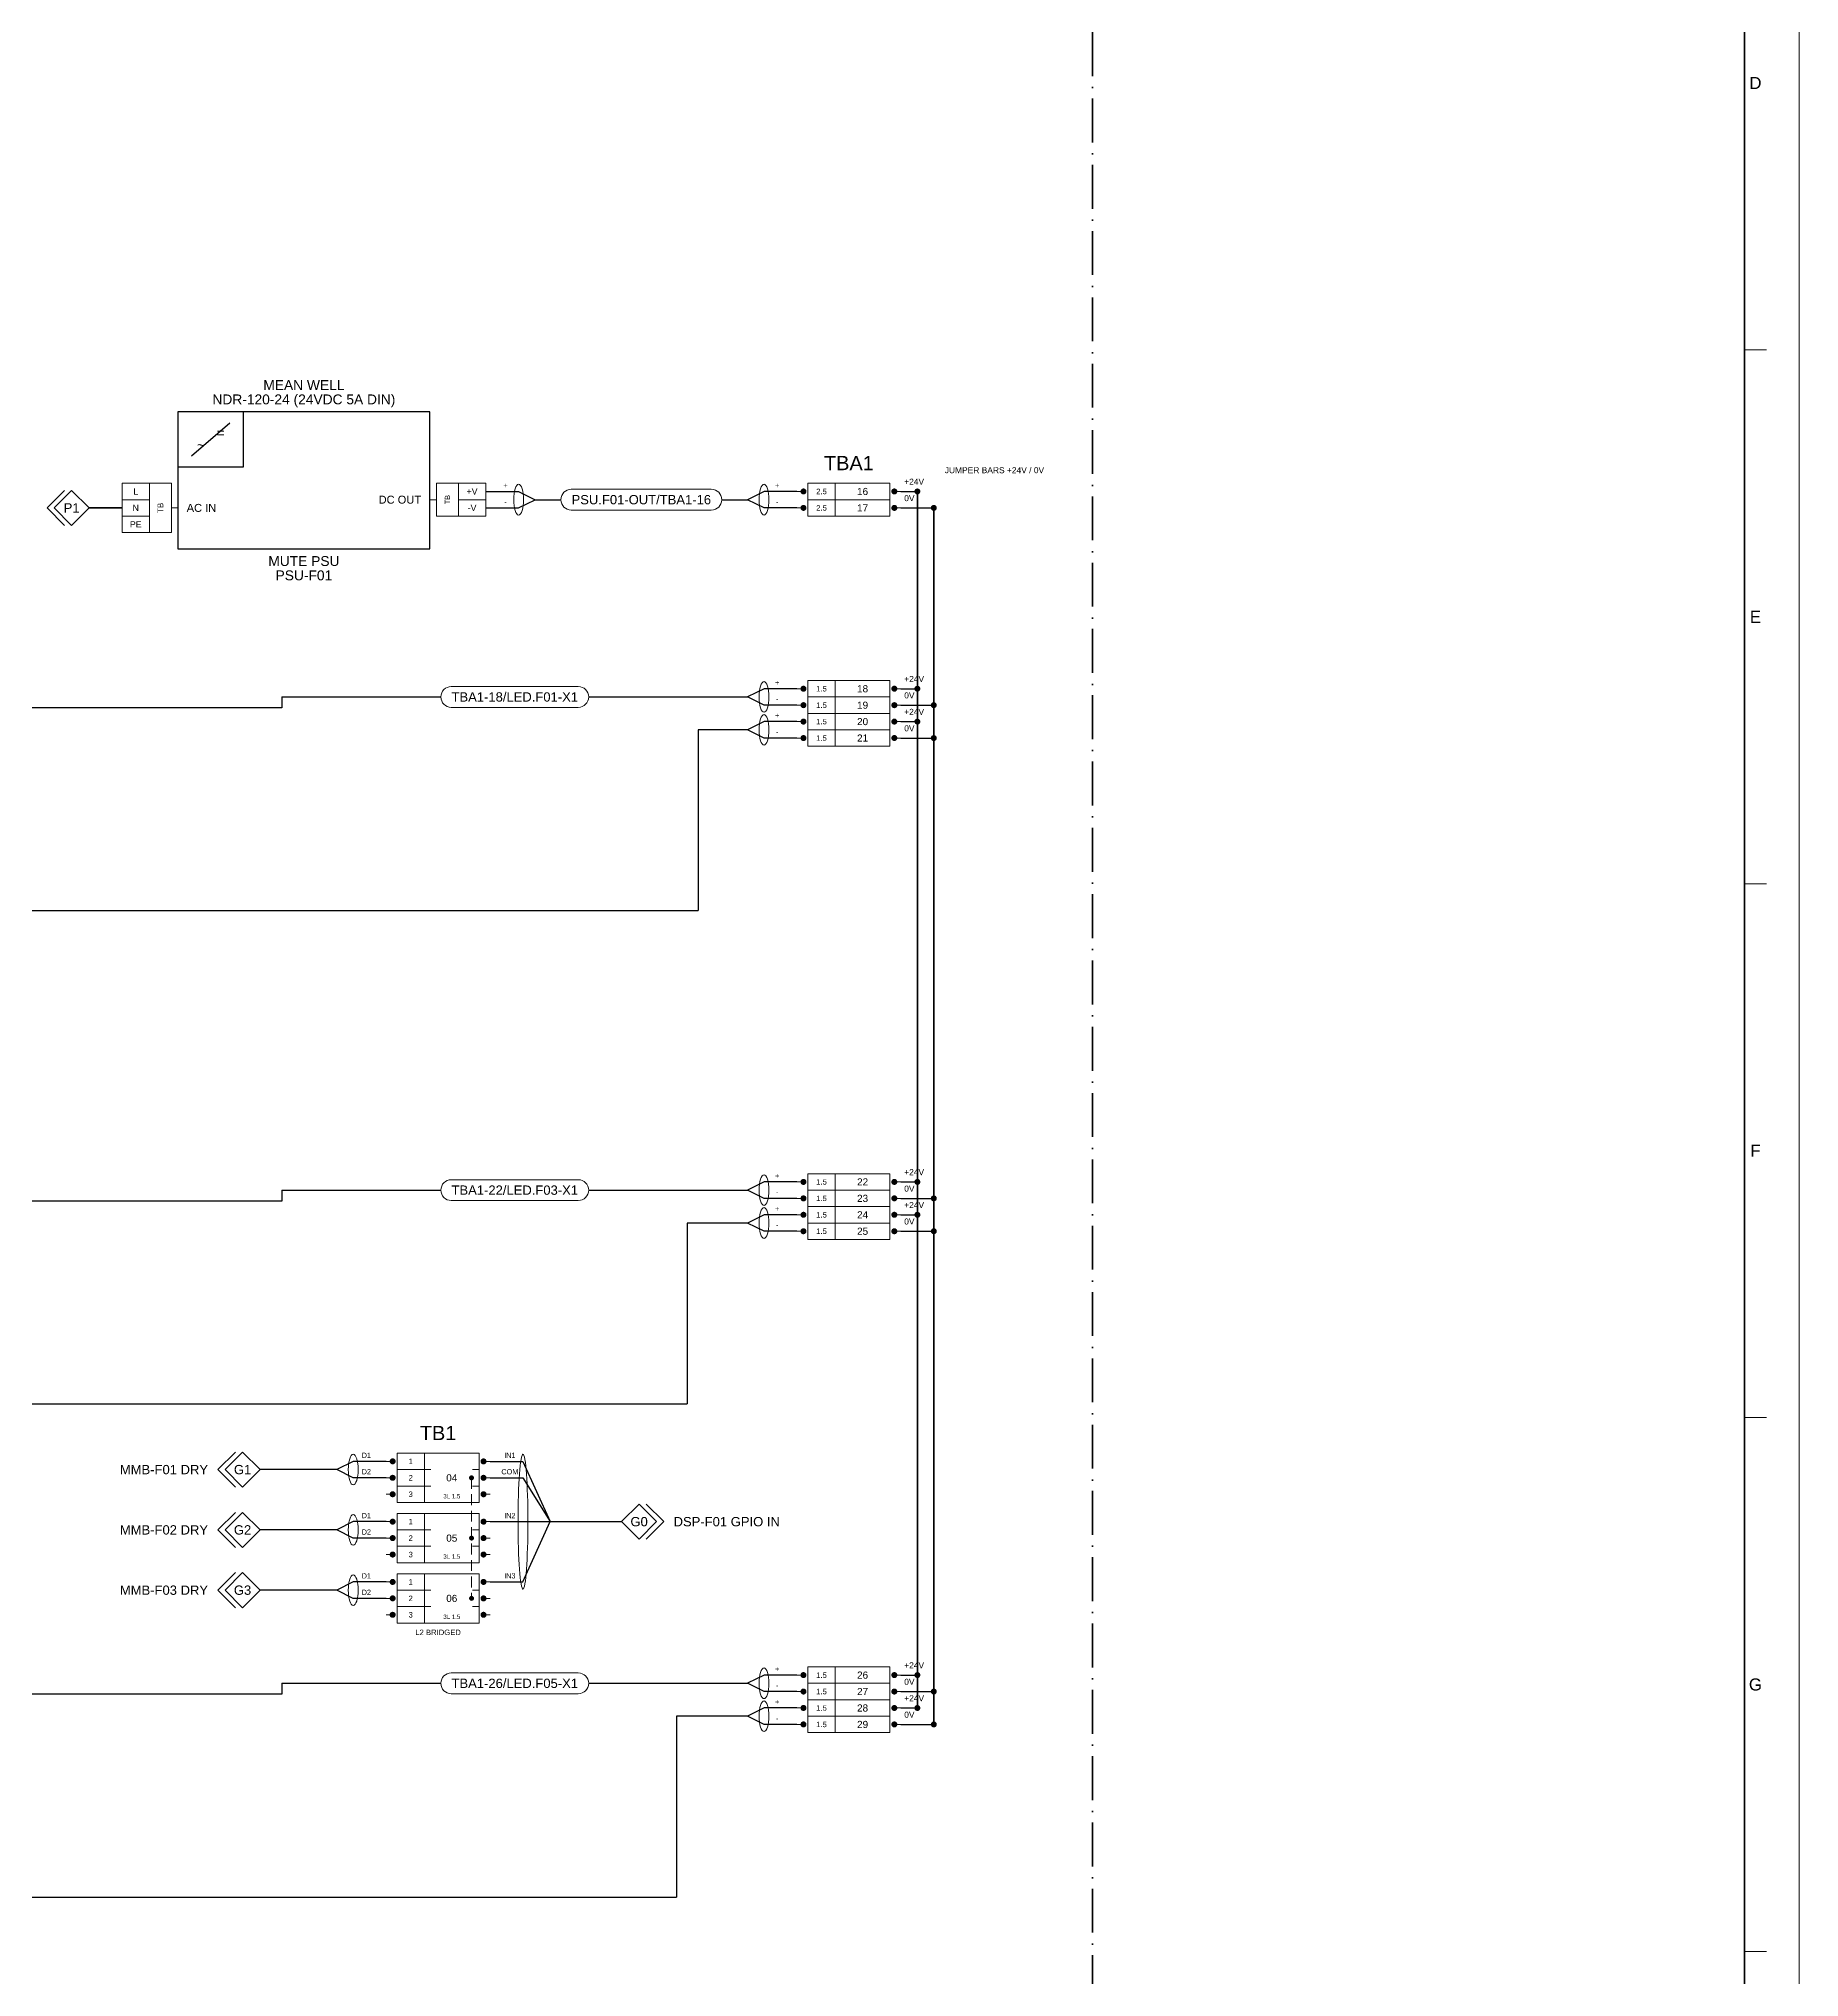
# Model space of a CAD drawing. Header units: millimetres. Extents: x 0 to 841, y 0 to 1189.
# Drawn here: x 519.6 to 841, y 492.4 to 846.1 of the extents above; entities that cross this region are included whole.
import ezdxf
from ezdxf.enums import TextEntityAlignment as Align

# ---------------------------------------------------------------- set-up
doc = ezdxf.new("R2010")
doc.units = ezdxf.units.MM
doc.linetypes.add('AV_DASHDOT', pattern=[12, 8, -2, 0, -2])
doc.linetypes.add('AV_HIDDEN', pattern=[3, 2, -1])
for name, color, linetype, lineweight in [('AV-CONN', 7, 'Continuous', 18), ('AV-LABEL', 7, 'Continuous', 18), ('AV-NOTE', 7, 'Continuous', 18), ('AV-TB', 7, 'Continuous', 18), ('AV-TEXT', 7, 'Continuous', 18), ('AV-TEXT-DEV', 7, 'Continuous', 18)]:
    doc.layers.add(name, color=color, linetype=linetype, lineweight=lineweight)
for name, color, linetype, lineweight, true_color in [('AV-DEVICE', 7, 'Continuous', 25, 0x4682ff), ('AV-FRAME', 7, 'Continuous', 70, 0x7800ff), ('AV-RACK', 7, 'AV_DASHDOT', 50, 0xff00ff), ('AV-SYM', 7, 'Continuous', 25, 0x4682ff), ('AV-XREF', 7, 'Continuous', 18, 0x00af00), ('AV-ZONE', 7, 'Continuous', 18, 0x7800ff), ('W-24VDC', 7, 'Continuous', 25, 0xc8003c), ('W-GPIO', 7, 'Continuous', 25, 0x964b00), ('W-POWER', 7, 'Continuous', 35, 0xeb8c00)]:
    doc.layers.add(name, color=color, linetype=linetype, lineweight=lineweight, true_color=true_color)
doc.styles.add('AV', font='arial.ttf')

msp = doc.modelspace()

# ---------------------------------------------------------------- linework, layer by layer
at = {"layer": 'AV-CONN'}
for p, q in [((591, 762), (592.2, 762)), ((545, 760.5), (543.8, 760.5))]:
    msp.add_line(p, q, dxfattribs=at)
for points in [[(534.8, 762), (539.8, 762), (539.8, 765), (534.8, 765)], [(539.8, 756), (543.8, 756), (543.8, 765), (539.8, 765)], [(592.2, 759), (596.2, 759), (596.2, 765), (592.2, 765)], [(596.2, 762), (601.2, 762), (601.2, 765), (596.2, 765)], [(534.8, 759), (539.8, 759), (539.8, 762), (534.8, 762)], [(596.2, 759), (601.2, 759), (601.2, 762), (596.2, 762)], [(534.8, 756), (539.8, 756), (539.8, 759), (534.8, 759)]]:
    msp.add_lwpolyline(points, close=True, dxfattribs=at)
for centre, major_axis, ratio in [((607.2, 762), (0, 2.8), 0.321429), ((652, 762), (0, 2.8), 0.321429), ((652, 726), (0, 2.8), 0.321429), ((652, 720), (0, 2.8), 0.321429), ((652, 636), (0, 2.8), 0.321429), ((652, 630), (0, 2.8), 0.321429), ((577, 585), (0, 2.8), 0.321429), ((608, 575.5), (0, 12.3), 0.073171), ((577, 574), (0, 2.8), 0.321429), ((577, 563), (0, 2.8), 0.321429), ((652, 546), (0, 2.8), 0.321429), ((652, 540), (0, 2.8), 0.321429)]:
    msp.add_ellipse(centre, major_axis=major_axis, ratio=ratio, dxfattribs=at)
at = {"layer": 'AV-DEVICE'}
for points in [[(545, 753), (591, 753), (591, 778), (545, 778)], [(545, 768), (557, 768), (557, 778), (545, 778)]]:
    msp.add_lwpolyline(points, close=True, dxfattribs=at)
at = {"layer": 'AV-FRAME'}
msp.add_lwpolyline([(20, 10), (831, 10), (831, 1179), (20, 1179)], close=True, dxfattribs=at)
at = {"layer": 'AV-LABEL'}
for points in [[(616.82, 760.1), (642.38, 760.1, 1), (642.38, 763.9), (616.82, 763.9, 1)], [(594.91, 724.1), (618.09, 724.1, 1), (618.09, 727.9), (594.91, 727.9, 1)], [(594.91, 634.1), (618.09, 634.1, 1), (618.09, 637.9), (594.91, 637.9, 1)], [(594.91, 544.1), (618.09, 544.1, 1), (618.09, 547.9), (594.91, 547.9, 1)]]:
    msp.add_lwpolyline(points, format="xyb", close=True, dxfattribs=at)
at = {"layer": 'AV-RACK'}
msp.add_lwpolyline([(140, 198), (712, 198), (712, 1158), (140, 1158)], close=True, dxfattribs=at)
at = {"layer": 'AV-SYM'}
msp.add_line((547.5, 770), (554.5, 776), dxfattribs=at)
at = {"layer": 'AV-TB'}
for p, q in [((665, 762), (665, 765)), ((659.2, 763.5), (658, 763.5)), ((665, 759), (665, 762)), ((675.8, 763.5), (677, 763.5)), ((659.2, 760.5), (658, 760.5)), ((675.8, 760.5), (677, 760.5)), ((665, 726), (665, 729)), ((659.2, 727.5), (658, 727.5)), ((665, 723), (665, 726)), ((675.8, 727.5), (677, 727.5)), ((659.2, 724.5), (658, 724.5)), ((665, 720), (665, 723)), ((675.8, 724.5), (677, 724.5)), ((659.2, 721.5), (658, 721.5)), ((659.2, 718.5), (658, 718.5)), ((665, 717), (665, 720)), ((675.8, 721.5), (677, 721.5)), ((675.8, 718.5), (677, 718.5)), ((659.2, 637.5), (658, 637.5)), ((665, 636), (665, 639)), ((675.8, 637.5), (677, 637.5)), ((659.2, 634.5), (658, 634.5)), ((665, 633), (665, 636)), ((675.8, 634.5), (677, 634.5)), ((659.2, 631.5), (658, 631.5)), ((665, 630), (665, 633)), ((665, 627), (665, 630)), ((675.8, 631.5), (677, 631.5)), ((659.2, 628.5), (658, 628.5)), ((675.8, 628.5), (677, 628.5)), ((590, 579), (590, 588)), ((584.2, 586.5), (583, 586.5)), ((585, 585), (590, 585)), ((590, 585), (591.2, 585)), ((598.8, 585), (600, 585)), ((600.8, 586.5), (602, 586.5)), ((584.2, 583.5), (583, 583.5)), ((584.2, 580.5), (583, 580.5)), ((585, 582), (590, 582)), ((590, 582), (591.2, 582)), ((598.8, 582), (600, 582)), ((600.8, 583.5), (602, 583.5)), ((600.8, 580.5), (602, 580.5)), ((590, 568), (590, 577)), ((584.2, 575.5), (583, 575.5)), ((585, 574), (590, 574)), ((590, 574), (591.2, 574)), ((598.8, 574), (600, 574)), ((600.8, 575.5), (602, 575.5)), ((584.2, 572.5), (583, 572.5)), ((585, 571), (590, 571)), ((590, 571), (591.2, 571)), ((598.8, 571), (600, 571)), ((600.8, 572.5), (602, 572.5)), ((584.2, 569.5), (583, 569.5)), ((590, 557), (590, 566)), ((600.8, 569.5), (602, 569.5)), ((584.2, 564.5), (583, 564.5)), ((585, 563), (590, 563)), ((590, 563), (591.2, 563)), ((598.8, 563), (600, 563)), ((600.8, 564.5), (602, 564.5)), ((584.2, 561.5), (583, 561.5)), ((585, 560), (590, 560)), ((590, 560), (591.2, 560)), ((598.8, 560), (600, 560)), ((600.8, 561.5), (602, 561.5)), ((584.2, 558.5), (583, 558.5)), ((600.8, 558.5), (602, 558.5)), ((665, 546), (665, 549)), ((659.2, 547.5), (658, 547.5)), ((665, 543), (665, 546)), ((675.8, 547.5), (677, 547.5)), ((659.2, 544.5), (658, 544.5)), ((659.2, 541.5), (658, 541.5)), ((665, 540), (665, 543)), ((675.8, 544.5), (677, 544.5)), ((675.8, 541.5), (677, 541.5)), ((659.2, 538.5), (658, 538.5)), ((665, 537), (665, 540)), ((675.8, 538.5), (677, 538.5))]:
    msp.add_line(p, q, dxfattribs=at)
at = {"layer": 'AV-TB', "linetype": 'AV_HIDDEN'}
msp.add_line((598.6, 583.5), (598.6, 561.5), dxfattribs=at)
at = {"layer": 'AV-TB'}
for points in [[(660, 762), (675, 762), (675, 765), (660, 765)], [(660, 759), (675, 759), (675, 762), (660, 762)], [(660, 726), (675, 726), (675, 729), (660, 729)], [(660, 723), (675, 723), (675, 726), (660, 726)], [(660, 720), (675, 720), (675, 723), (660, 723)], [(660, 717), (675, 717), (675, 720), (660, 720)], [(660, 636), (675, 636), (675, 639), (660, 639)], [(660, 633), (675, 633), (675, 636), (660, 636)], [(660, 630), (675, 630), (675, 633), (660, 633)], [(660, 627), (675, 627), (675, 630), (660, 630)], [(585, 579), (600, 579), (600, 588), (585, 588)], [(585, 568), (600, 568), (600, 577), (585, 577)], [(585, 557), (600, 557), (600, 566), (585, 566)], [(660, 546), (675, 546), (675, 549), (660, 549)], [(660, 543), (675, 543), (675, 546), (660, 546)], [(660, 540), (675, 540), (675, 543), (660, 543)], [(660, 537), (675, 537), (675, 540), (660, 540)]]:
    msp.add_lwpolyline(points, close=True, dxfattribs=at)
for points, const_width in [([(658.93, 763.5, 1), (659.48, 763.5, 1)], 0.55), ([(658.93, 760.5, 1), (659.48, 760.5, 1)], 0.55), ([(675.52, 763.5, 1), (676.07, 763.5, 1)], 0.55), ([(675.52, 760.5, 1), (676.07, 760.5, 1)], 0.55), ([(658.93, 727.5, 1), (659.48, 727.5, 1)], 0.55), ([(675.52, 727.5, 1), (676.07, 727.5, 1)], 0.55), ([(658.93, 724.5, 1), (659.48, 724.5, 1)], 0.55), ([(658.93, 721.5, 1), (659.48, 721.5, 1)], 0.55), ([(675.52, 724.5, 1), (676.07, 724.5, 1)], 0.55), ([(675.52, 721.5, 1), (676.07, 721.5, 1)], 0.55), ([(658.93, 718.5, 1), (659.48, 718.5, 1)], 0.55), ([(675.52, 718.5, 1), (676.07, 718.5, 1)], 0.55), ([(658.93, 637.5, 1), (659.48, 637.5, 1)], 0.55), ([(675.52, 637.5, 1), (676.07, 637.5, 1)], 0.55), ([(658.93, 634.5, 1), (659.48, 634.5, 1)], 0.55), ([(675.52, 634.5, 1), (676.07, 634.5, 1)], 0.55), ([(658.93, 631.5, 1), (659.48, 631.5, 1)], 0.55), ([(675.52, 631.5, 1), (676.07, 631.5, 1)], 0.55), ([(658.93, 628.5, 1), (659.48, 628.5, 1)], 0.55), ([(675.52, 628.5, 1), (676.07, 628.5, 1)], 0.55), ([(583.93, 586.5, 1), (584.48, 586.5, 1)], 0.55), ([(583.93, 583.5, 1), (584.48, 583.5, 1)], 0.55), ([(598.38, 583.5, 1), (598.83, 583.5, 1)], 0.45), ([(600.52, 586.5, 1), (601.07, 586.5, 1)], 0.55), ([(600.52, 583.5, 1), (601.07, 583.5, 1)], 0.55), ([(583.93, 580.5, 1), (584.48, 580.5, 1)], 0.55), ([(600.52, 580.5, 1), (601.07, 580.5, 1)], 0.55), ([(583.93, 575.5, 1), (584.48, 575.5, 1)], 0.55), ([(600.52, 575.5, 1), (601.07, 575.5, 1)], 0.55), ([(583.93, 572.5, 1), (584.48, 572.5, 1)], 0.55), ([(583.93, 569.5, 1), (584.48, 569.5, 1)], 0.55), ([(598.38, 572.5, 1), (598.83, 572.5, 1)], 0.45), ([(600.52, 572.5, 1), (601.07, 572.5, 1)], 0.55), ([(600.52, 569.5, 1), (601.07, 569.5, 1)], 0.55), ([(583.93, 564.5, 1), (584.48, 564.5, 1)], 0.55), ([(600.52, 564.5, 1), (601.07, 564.5, 1)], 0.55), ([(583.93, 561.5, 1), (584.48, 561.5, 1)], 0.55), ([(583.93, 558.5, 1), (584.48, 558.5, 1)], 0.55), ([(598.38, 561.5, 1), (598.83, 561.5, 1)], 0.45), ([(600.52, 561.5, 1), (601.07, 561.5, 1)], 0.55), ([(600.52, 558.5, 1), (601.07, 558.5, 1)], 0.55), ([(658.93, 547.5, 1), (659.48, 547.5, 1)], 0.55), ([(658.93, 544.5, 1), (659.48, 544.5, 1)], 0.55), ([(675.52, 547.5, 1), (676.07, 547.5, 1)], 0.55), ([(675.52, 544.5, 1), (676.07, 544.5, 1)], 0.55), ([(658.93, 541.5, 1), (659.48, 541.5, 1)], 0.55), ([(675.52, 541.5, 1), (676.07, 541.5, 1)], 0.55), ([(658.93, 538.5, 1), (659.48, 538.5, 1)], 0.55), ([(675.52, 538.5, 1), (676.07, 538.5, 1)], 0.55)]:
    msp.add_lwpolyline(points, format="xyb", close=True, dxfattribs=dict(at, const_width=const_width))
at = {"layer": 'AV-XREF'}
for points in [[(524.3, 763.7), (521.1, 760.5), (524.3, 757.3)], [(555.5, 588.2), (552.3, 585), (555.5, 581.8)], [(555.5, 577.2), (552.3, 574), (555.5, 570.8)], [(630.5, 578.7), (633.7, 575.5), (630.5, 572.3)], [(555.5, 566.2), (552.3, 563), (555.5, 559.8)]]:
    msp.add_lwpolyline(points, dxfattribs=at)
for points in [[(522.4, 760.5), (525.6, 763.7), (528.8, 760.5), (525.6, 757.3)], [(553.6, 585), (556.8, 588.2), (560, 585), (556.8, 581.8)], [(553.6, 574), (556.8, 577.2), (560, 574), (556.8, 570.8)], [(626, 575.5), (629.2, 578.7), (632.4, 575.5), (629.2, 572.3)], [(553.6, 563), (556.8, 566.2), (560, 563), (556.8, 559.8)]]:
    msp.add_lwpolyline(points, close=True, dxfattribs=at)
at = {"layer": 'AV-ZONE'}
for p, q in [((831, 789.33), (835, 789.33)), ((831, 691.92), (835, 691.92)), ((831, 594.5), (835, 594.5)), ((831, 497.08), (835, 497.08))]:
    msp.add_line(p, q, dxfattribs=at)
at = {"layer": 'AV-ZONE', "lineweight": 13}
msp.add_lwpolyline([(0, 0), (841, 0), (841, 1189), (0, 1189)], close=True, dxfattribs=at)
at = {"layer": 'W-24VDC'}
for p, q in [((601.2, 763.5), (607.2, 763.5)), ((607.2, 763.5), (610.2, 762)), ((607.2, 760.5), (610.2, 762)), ((610.2, 762), (614.92, 762)), ((644.28, 762), (649, 762)), ((652, 763.5), (649, 762)), ((652, 760.5), (649, 762)), ((658, 763.5), (652, 763.5)), ((677, 763.5), (680, 763.5)), ((601.2, 760.5), (607.2, 760.5)), ((658, 760.5), (652, 760.5)), ((677, 760.5), (683, 760.5)), ((564, 726), (593.01, 726)), ((564, 726), (564, 724)), ((619.99, 726), (649, 726)), ((652, 727.5), (649, 726)), ((652, 724.5), (649, 726)), ((658, 727.5), (652, 727.5)), ((677, 727.5), (680, 727.5)), ((564, 724), (479, 724)), ((658, 724.5), (652, 724.5)), ((677, 724.5), (683, 724.5)), ((649, 720), (640, 720)), ((640, 720), (640, 687)), ((652, 721.5), (649, 720)), ((652, 718.5), (649, 720)), ((658, 721.5), (652, 721.5)), ((658, 718.5), (652, 718.5)), ((677, 721.5), (680, 721.5)), ((677, 718.5), (683, 718.5)), ((350.27, 687), (640, 687)), ((652, 637.5), (649, 636)), ((658, 637.5), (652, 637.5)), ((677, 637.5), (680, 637.5)), ((564, 634), (479, 634)), ((564, 636), (593.01, 636)), ((564, 636), (564, 634)), ((619.99, 636), (649, 636)), ((652, 634.5), (649, 636)), ((658, 634.5), (652, 634.5)), ((677, 634.5), (683, 634.5)), ((649, 630), (638, 630)), ((638, 630), (638, 597)), ((652, 631.5), (649, 630)), ((652, 628.5), (649, 630)), ((658, 631.5), (652, 631.5)), ((677, 631.5), (680, 631.5)), ((658, 628.5), (652, 628.5)), ((677, 628.5), (683, 628.5)), ((350.27, 597), (638, 597)), ((564, 546), (593.01, 546)), ((564, 546), (564, 544)), ((619.99, 546), (649, 546)), ((652, 547.5), (649, 546)), ((652, 544.5), (649, 546)), ((658, 547.5), (652, 547.5)), ((677, 547.5), (680, 547.5)), ((564, 544), (479, 544)), ((652, 541.5), (649, 540)), ((658, 544.5), (652, 544.5)), ((658, 541.5), (652, 541.5)), ((677, 544.5), (683, 544.5)), ((677, 541.5), (680, 541.5)), ((649, 540), (636, 540)), ((636, 540), (636, 507)), ((652, 538.5), (649, 540)), ((658, 538.5), (652, 538.5)), ((677, 538.5), (683, 538.5)), ((350.27, 507), (636, 507))]:
    msp.add_line(p, q, dxfattribs=at)
at = {"layer": 'W-24VDC', "lineweight": 50}
for p, q in [((680, 541.5), (680, 763.5)), ((683, 538.5), (683, 760.5))]:
    msp.add_line(p, q, dxfattribs=at)
at = {"layer": 'W-24VDC', "const_width": 0.55}
for points in [[(679.73, 763.5, 1), (680.27, 763.5, 1)], [(682.73, 760.5, 1), (683.27, 760.5, 1)], [(679.73, 727.5, 1), (680.27, 727.5, 1)], [(679.73, 721.5, 1), (680.27, 721.5, 1)], [(682.73, 724.5, 1), (683.27, 724.5, 1)], [(682.73, 718.5, 1), (683.27, 718.5, 1)], [(679.73, 637.5, 1), (680.27, 637.5, 1)], [(682.73, 634.5, 1), (683.27, 634.5, 1)], [(679.73, 631.5, 1), (680.27, 631.5, 1)], [(682.73, 628.5, 1), (683.27, 628.5, 1)], [(679.73, 547.5, 1), (680.27, 547.5, 1)], [(682.73, 544.5, 1), (683.27, 544.5, 1)], [(679.73, 541.5, 1), (680.27, 541.5, 1)], [(682.73, 538.5, 1), (683.27, 538.5, 1)]]:
    msp.add_lwpolyline(points, format="xyb", close=True, dxfattribs=at)
at = {"layer": 'W-GPIO'}
for p, q in [((574, 585), (560, 585)), ((577, 586.5), (574, 585)), ((577, 583.5), (574, 585)), ((583, 586.5), (577, 586.5)), ((602, 586.5), (608, 586.5)), ((608, 586.5), (612.95, 575.5)), ((583, 583.5), (577, 583.5)), ((602, 583.5), (608, 583.5)), ((608, 583.5), (612.95, 575.5)), ((574, 574), (560, 574)), ((577, 575.5), (574, 574)), ((577, 572.5), (574, 574)), ((583, 575.5), (577, 575.5)), ((602, 575.5), (608, 575.5)), ((608, 575.5), (612.95, 575.5)), ((608, 564.5), (612.95, 575.5)), ((612.95, 575.5), (626, 575.5)), ((583, 572.5), (577, 572.5)), ((574, 563), (560, 563)), ((577, 564.5), (574, 563)), ((577, 561.5), (574, 563)), ((583, 564.5), (577, 564.5)), ((602, 564.5), (608, 564.5)), ((583, 561.5), (577, 561.5))]:
    msp.add_line(p, q, dxfattribs=at)
at = {"layer": 'W-POWER'}
msp.add_line((534.8, 760.5), (528.8, 760.5), dxfattribs=at)

# ---------------------------------------------------------------- texts
at = {"layer": 'AV-CONN', "style": 'AV'}
for s, p in [('N', (537.3, 760.5)), ('L', (537.3, 763.5)), ('+V', (598.7, 763.5)), ('-V', (598.7, 760.5)), ('PE', (537.3, 757.5))]:
    msp.add_text(s, height=1.15, dxfattribs=at).set_placement(p, align=Align.MIDDLE_CENTER)
for height, p in [(1.05, (541.8, 760.5)), (0.95, (594.2, 762))]:
    msp.add_text('TB', height=height, rotation=90, dxfattribs=at).set_placement(p, align=Align.MIDDLE_CENTER)
at = {"layer": 'AV-LABEL', "style": 'AV'}
for s, p in [('PSU.F01-OUT/TBA1-16', (629.6, 762)), ('TBA1-18/LED.F01-X1', (606.5, 726)), ('TBA1-22/LED.F03-X1', (606.5, 636)), ('TBA1-26/LED.F05-X1', (606.5, 546))]:
    msp.add_text(s, height=1.7, dxfattribs=at).set_placement(p, align=Align.MIDDLE_CENTER)
at = {"layer": 'AV-NOTE', "style": 'AV'}
for s, p in [('JUMPER BARS +24V / 0V', (685, 766.5)), ('+24V', (677.6, 764.4)), ('0V', (677.6, 761.4)), ('+24V', (677.6, 728.4)), ('0V', (677.6, 725.4)), ('+24V', (677.6, 722.4)), ('0V', (677.6, 719.4)), ('0V', (677.6, 635.4)), ('+24V', (677.6, 638.4)), ('+24V', (677.6, 632.4)), ('0V', (677.6, 629.4)), ('+24V', (677.6, 548.4)), ('0V', (677.6, 545.4)), ('+24V', (677.6, 542.4)), ('0V', (677.6, 539.4))]:
    msp.add_text(s, height=1.1, dxfattribs=at).set_placement(p, align=Align.BOTTOM_LEFT)
for s, height, p in [('+', 0.95, (604.8, 763.85)), ('+', 0.95, (654.4, 763.85)), ('-', 0.95, (604.8, 760.85)), ('-', 0.95, (654.4, 760.85)), ('+', 0.95, (654.4, 727.85)), ('-', 0.95, (654.4, 724.85)), ('+', 0.95, (654.4, 721.85)), ('-', 0.95, (654.4, 718.85)), ('+', 0.95, (654.4, 637.85)), ('-', 0.95, (654.4, 634.85)), ('+', 0.95, (654.4, 631.85)), ('-', 0.95, (654.4, 628.85)), ('D1', 0.95, (579.4, 586.85)), ('IN1', 0.95, (605.6, 586.85)), ('D2', 0.95, (579.4, 583.85)), ('COM', 0.95, (605.6, 583.85)), ('3L 1.5', 0.8, (595, 579.5)), ('D1', 0.95, (579.4, 575.85)), ('IN2', 0.95, (605.6, 575.85)), ('D2', 0.95, (579.4, 572.85)), ('3L 1.5', 0.8, (595, 568.5)), ('D1', 0.95, (579.4, 564.85)), ('IN3', 0.95, (605.6, 564.85)), ('D2', 0.95, (579.4, 561.85)), ('3L 1.5', 0.8, (595, 557.5)), ('+', 0.95, (654.4, 547.85)), ('-', 0.95, (654.4, 544.85)), ('+', 0.95, (654.4, 541.85)), ('-', 0.95, (654.4, 538.85))]:
    msp.add_text(s, height=height, dxfattribs=at).set_placement(p, align=Align.BOTTOM_CENTER)
msp.add_text('L2 BRIDGED', height=1, dxfattribs=at).set_placement((592.5, 555.8), align=Align.TOP_CENTER)
at = {"layer": 'AV-SYM', "style": 'AV'}
for s, p in [('~', (549.2, 772)), ('=', (552.8, 774.2))]:
    msp.add_text(s, height=1.8, dxfattribs=at).set_placement(p, align=Align.MIDDLE_CENTER)
at = {"layer": 'AV-TB', "true_color": 0x000000, "style": 'AV'}
for s, p in [('16', (670, 763.5)), ('17', (670, 760.5)), ('18', (670, 727.5)), ('20', (670, 721.5)), ('19', (670, 724.5)), ('21', (670, 718.5)), ('22', (670, 637.5)), ('23', (670, 634.5)), ('24', (670, 631.5)), ('25', (670, 628.5)), ('04', (595, 583.5)), ('05', (595, 572.5)), ('06', (595, 561.5)), ('26', (670, 547.5)), ('27', (670, 544.5)), ('28', (670, 541.5)), ('29', (670, 538.5))]:
    msp.add_text(s, height=1.3, dxfattribs=at).set_placement(p, align=Align.MIDDLE_CENTER)
at = {"layer": 'AV-TB', "style": 'AV'}
for s, p in [('2.5', (662.5, 763.5)), ('2.5', (662.5, 760.5)), ('1.5', (662.5, 727.5)), ('1.5', (662.5, 724.5)), ('1.5', (662.5, 721.5)), ('1.5', (662.5, 718.5)), ('1.5', (662.5, 637.5)), ('1.5', (662.5, 634.5)), ('1.5', (662.5, 631.5)), ('1.5', (662.5, 628.5)), ('2', (587.5, 583.5)), ('1', (587.5, 586.5)), ('3', (587.5, 580.5)), ('1', (587.5, 575.5)), ('3', (587.5, 569.5)), ('2', (587.5, 572.5)), ('1', (587.5, 564.5)), ('3', (587.5, 558.5)), ('2', (587.5, 561.5)), ('1.5', (662.5, 547.5)), ('1.5', (662.5, 544.5)), ('1.5', (662.5, 541.5)), ('1.5', (662.5, 538.5))]:
    msp.add_text(s, height=1, dxfattribs=at).set_placement(p, align=Align.MIDDLE_CENTER)
at = {"layer": 'AV-TEXT', "style": 'AV'}
for s, p in [('P1', (525.6, 760.5)), ('G1', (556.8, 585)), ('G2', (556.8, 574)), ('G0', (629.2, 575.5)), ('G3', (556.8, 563))]:
    msp.add_text(s, height=1.7, dxfattribs=at).set_placement(p, align=Align.MIDDLE_CENTER)
for s, height, p in [('AC IN', 1.45, (546.6, 760.5)), ('DSP-F01 GPIO IN', 1.7, (635.5, 575.5))]:
    msp.add_text(s, height=height, dxfattribs=at).set_placement(p, align=Align.MIDDLE_LEFT)
for s, height, p in [('DC OUT', 1.45, (589.4, 762)), ('MMB-F01 DRY', 1.7, (550.5, 585)), ('MMB-F02 DRY', 1.7, (550.5, 574)), ('MMB-F03 DRY', 1.7, (550.5, 563))]:
    msp.add_text(s, height=height, dxfattribs=at).set_placement(p, align=Align.MIDDLE_RIGHT)
at = {"layer": 'AV-TEXT-DEV', "style": 'AV'}
for s, p in [('MEAN WELL', (568, 782.91)), ('NDR-120-24 (24VDC 5A DIN)', (568, 780.3)), ('MUTE PSU', (568, 750.8)), ('PSU-F01', (568, 748.19))]:
    msp.add_text(s, height=1.8, dxfattribs=at).set_placement(p, align=Align.MIDDLE_CENTER)
for s, p in [('TBA1', (667.5, 766.6)), ('TB1', (592.5, 589.6))]:
    msp.add_text(s, height=2.6, dxfattribs=at).set_placement(p, align=Align.BOTTOM_CENTER)
at = {"layer": 'AV-ZONE', "true_color": 0x7800ff, "style": 'AV'}
for s, p in [('D', (833, 838.04)), ('E', (833, 740.62)), ('F', (833, 643.21)), ('G', (833, 545.79))]:
    msp.add_text(s, height=2.2, dxfattribs=at).set_placement(p, align=Align.MIDDLE_CENTER)

doc.saveas('drawing.dxf')
